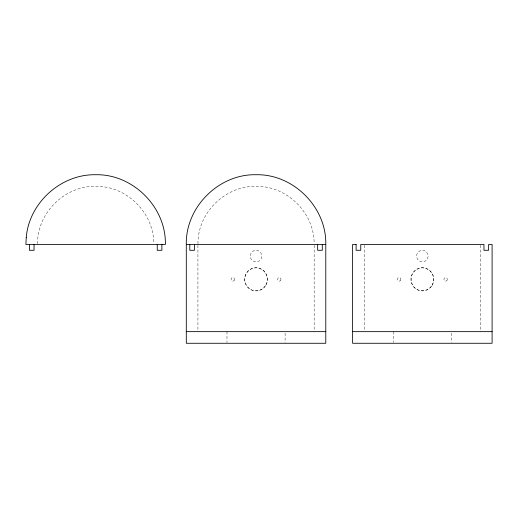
<?xml version="1.0" encoding="UTF-8"?>
<svg xmlns="http://www.w3.org/2000/svg" width="518" height="518" viewBox="0 0 518 518"><rect width="100%" height="100%" fill="white"/><g stroke="black" fill="none" stroke-linecap="round" stroke-linejoin="round"><path stroke-width="0.39" stroke-dasharray="2.59 1.94" d="M37.561 243.758C37.166 212.95 64.86 185.658 95.642 186.351C126.418 185.658 154.111 212.95 153.723 243.758M197.96 243.758C197.572 212.95 225.265 185.658 256.041 186.351C286.823 185.658 314.517 212.95 314.122 243.758M480.477 245.279L480.477 331.649M451.418 333.197L451.418 342.495M393.298 331.649L393.298 342.495M364.245 245.279L364.245 330.84M314.161 245.279L314.161 331.649M285.101 333.197L285.101 342.495M226.981 331.649L226.981 342.495M197.928 245.279L197.928 331.649M265.825 285.107A11.532 11.292 -90 0 0 256.041 267.812A11.558 11.396 -90 0 0 246.173 285.12A11.558 11.396 -90 0 0 265.909 285.12A11.558 11.396 -90 0 0 256.041 267.78A11.532 11.292 -90 0 0 246.264 285.107A11.532 11.292 -90 0 0 265.825 285.107M280.698 280.309A1.794 1.671 -90 0 0 279.377 277.551A1.794 1.671 -90 0 0 277.803 280.16A1.794 1.671 -90 0 0 280.698 280.309M261.053 259A5.808 5.782 -90 0 0 256.041 250.285A5.808 5.782 -90 0 0 251.029 259A5.808 5.782 -90 0 0 261.053 259M234.266 280.238A1.794 1.703 -90 0 0 232.796 277.551A1.794 1.703 -90 0 0 231.313 280.232A1.794 1.703 -90 0 0 234.266 280.238M431.993 285.353A11.532 11.292 -90 0 0 422.643 267.812A11.532 11.292 -90 0 0 412.438 284.855A11.532 11.292 -90 0 0 431.993 285.353M432.226 285.12A11.558 11.396 -90 0 0 422.358 267.78A11.558 11.396 -90 0 0 412.49 285.12A11.558 11.396 -90 0 0 432.226 285.12M447.015 280.309A1.794 1.671 -90 0 0 445.694 277.551A1.794 1.671 -90 0 0 444.127 280.16A1.794 1.671 -90 0 0 447.015 280.309M427.363 258.994A5.802 5.776 -90 0 0 422.358 250.291A5.802 5.776 -90 0 0 417.359 258.994A5.802 5.776 -90 0 0 427.363 258.994M400.582 280.238A1.794 1.703 -90 0 0 399.113 277.551A1.794 1.703 -90 0 0 397.63 280.232A1.794 1.703 -90 0 0 400.582 280.238"/><path stroke-width="0.78" d="M186.299 244.47C185.438 207.2 218.771 173.867 256.041 174.728C293.311 173.867 326.644 207.2 325.783 244.47L325.783 343.272L186.299 343.272L186.299 244.47L325.783 244.47M186.299 331.649L325.783 331.649M352.622 331.649L492.1 331.649M322.293 244.47L322.293 250.285L317.644 250.285L317.644 244.47M194.438 244.47L194.438 250.285L189.789 250.285L189.789 244.47M161.894 244.47L161.894 250.285L157.245 250.285L157.245 244.47M34.039 244.47L34.039 250.285L29.39 250.285L29.39 244.47M26.237 237.632L25.9 244.47L165.378 244.47C166.246 207.2 132.912 173.867 95.642 174.728C60.852 174.054 28.976 202.946 26.237 237.632M356.106 244.47L352.622 244.47L352.622 343.272L492.1 343.272L492.1 244.47L488.61 244.47L488.61 250.285L483.961 250.285L483.961 244.47L360.755 244.47L360.755 250.285L356.106 250.285L356.106 244.47"/></g></svg>
